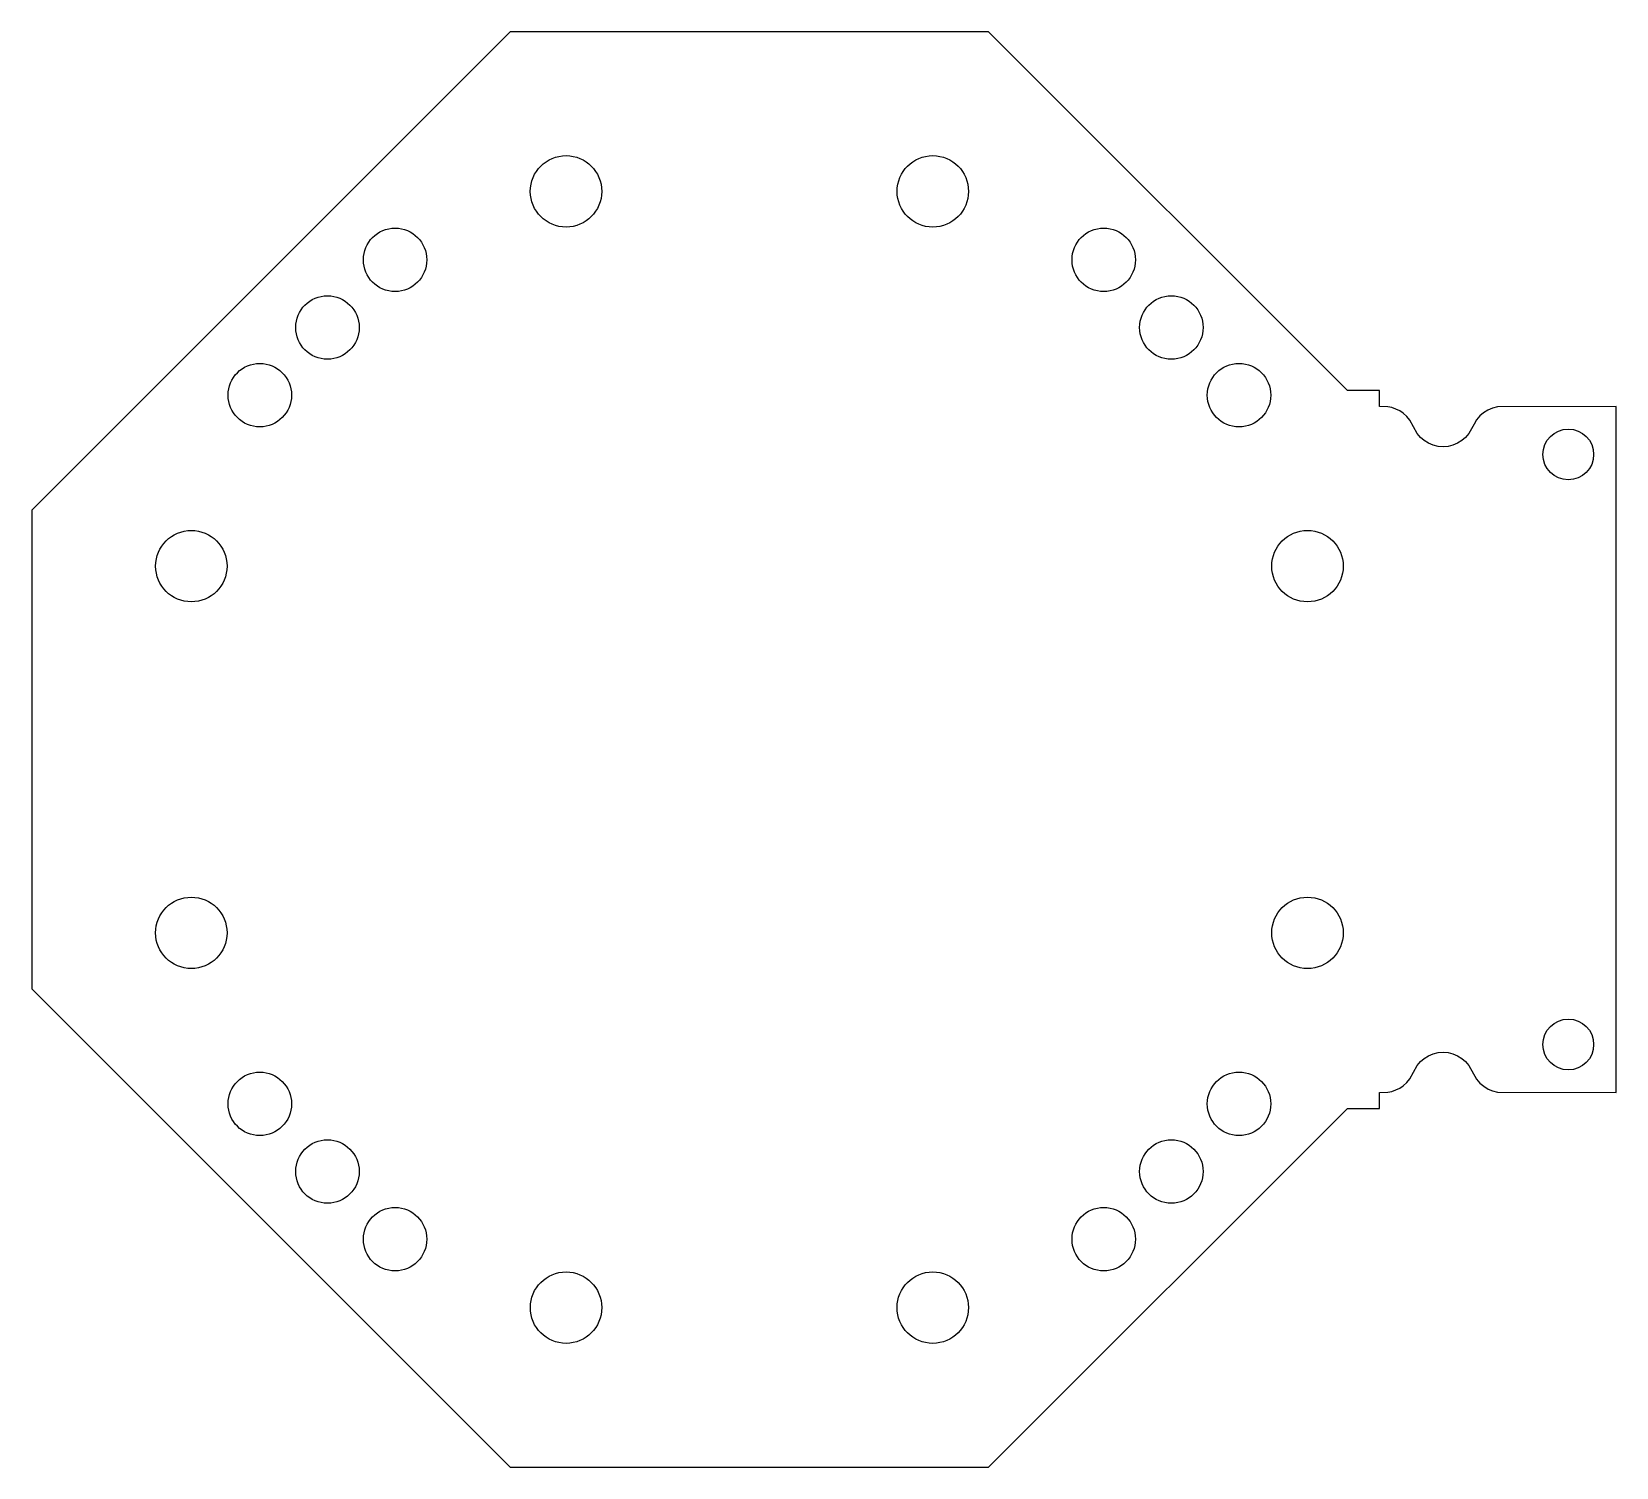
# Model space of a CAD drawing. Header units: millimetres. Extents: x -45 to 54.4, y -45 to 45.
import ezdxf

# ---------------------------------------------------------------- set-up
doc = ezdxf.new("R2010")
doc.units = ezdxf.units.MM
doc.layers.add('1', color=7, linetype='CONTINUOUS')

msp = doc.modelspace()

# ---------------------------------------------------------------- linework, layer by layer
at = {"layer": '1', "color": 0}
for p, q in [((-15.004, 45.01), (-45.01, 15.004)), ((15.004, 45.01), (-15.004, 45.01)), ((37.504, 22.51), (15.004, 45.01)), ((39.51, 22.51), (37.504, 22.51)), ((39.51, 21.51), (39.51, 22.51)), ((40.03, 21.492), (39.51, 21.51)), ((40.293, 21.439), (40.03, 21.492)), ((40.546, 21.351), (40.293, 21.439)), ((40.785, 21.231), (40.546, 21.351)), ((41.006, 21.08), (40.785, 21.231)), ((41.223, 20.881), (41.006, 21.08)), ((41.41, 20.652), (41.223, 20.881)), ((45.807, 20.913), (45.602, 20.671)), ((46.039, 21.114), (45.807, 20.913)), ((46.308, 21.283), (46.039, 21.114)), ((46.61, 21.41), (46.308, 21.283)), ((46.92, 21.485), (46.61, 21.41)), ((54.366, 21.51), (46.92, 21.485)), ((54.366, -21.511), (54.366, 21.51)), ((41.882, 19.813), (41.41, 20.652)), ((45.444, 20.409), (45.116, 19.812)), ((45.602, 20.671), (45.444, 20.409)), ((42.085, 19.573), (41.882, 19.813)), ((42.324, 19.367), (42.085, 19.573)), ((42.591, 19.202), (42.324, 19.367)), ((42.879, 19.081), (42.591, 19.202)), ((43.186, 19.007), (42.879, 19.081)), ((43.5, 18.982), (43.186, 19.007)), ((43.813, 19.007), (43.5, 18.982)), ((44.12, 19.081), (43.813, 19.007)), ((44.408, 19.202), (44.12, 19.081)), ((44.675, 19.367), (44.408, 19.202)), ((44.914, 19.573), (44.675, 19.367)), ((45.116, 19.812), (44.914, 19.573)), ((-45.01, 15.004), (-45.01, -15.004)), ((-45.01, -15.004), (-15.004, -45.01)), ((41.41, -20.652), (41.882, -19.813)), ((41.882, -19.813), (42.085, -19.573)), ((42.085, -19.573), (42.324, -19.367)), ((42.324, -19.367), (42.591, -19.202)), ((42.591, -19.202), (42.879, -19.081)), ((42.879, -19.081), (43.186, -19.007)), ((43.186, -19.007), (43.5, -18.982)), ((43.5, -18.982), (43.813, -19.007)), ((43.813, -19.007), (44.12, -19.081)), ((44.12, -19.081), (44.408, -19.202)), ((44.408, -19.202), (44.675, -19.367)), ((44.675, -19.367), (44.914, -19.573)), ((44.914, -19.573), (45.117, -19.813)), ((45.117, -19.813), (45.602, -20.671)), ((41.223, -20.881), (41.41, -20.652)), ((45.602, -20.671), (45.807, -20.913)), ((39.51, -21.51), (40.03, -21.492)), ((39.51, -22.51), (39.51, -21.51)), ((40.03, -21.492), (40.293, -21.439)), ((40.293, -21.439), (40.546, -21.351)), ((40.546, -21.351), (40.785, -21.231)), ((40.785, -21.231), (41.006, -21.08)), ((41.006, -21.08), (41.223, -20.881)), ((45.807, -20.913), (46.048, -21.12)), ((46.048, -21.12), (46.327, -21.292)), ((46.327, -21.292), (46.61, -21.41)), ((46.61, -21.41), (46.919, -21.485)), ((46.919, -21.485), (54.366, -21.511)), ((15.004, -45.01), (37.504, -22.51)), ((37.504, -22.51), (39.51, -22.51)), ((-15.004, -45.01), (15.004, -45.01))]:
    msp.add_line(p, q, dxfattribs=at)
for centre, radius in [((-11.499, 34.999), 2.24), ((11.5, 34.999), 2.24), ((-22.22, 30.705), 1.99), ((22.221, 30.705), 1.99), ((-26.463, 26.462), 1.99), ((26.464, 26.462), 1.99), ((-30.706, 22.221), 1.99), ((30.706, 22.221), 1.99), ((51.356, 18.5), 1.59), ((-34.998, 11.499), 2.24), ((34.999, 11.499), 2.24), ((-34.999, -11.499), 2.24), ((35, -11.499), 2.24), ((51.356, -18.498), 1.59), ((-30.706, -22.222), 1.99), ((30.707, -22.222), 1.99), ((-26.463, -26.465), 1.99), ((26.464, -26.465), 1.99), ((-22.22, -30.706), 1.99), ((22.221, -30.706), 1.99), ((-11.498, -34.999), 2.24), ((11.499, -34.999), 2.24)]:
    msp.add_circle(centre, radius, dxfattribs=at)

doc.saveas('drawing.dxf')
